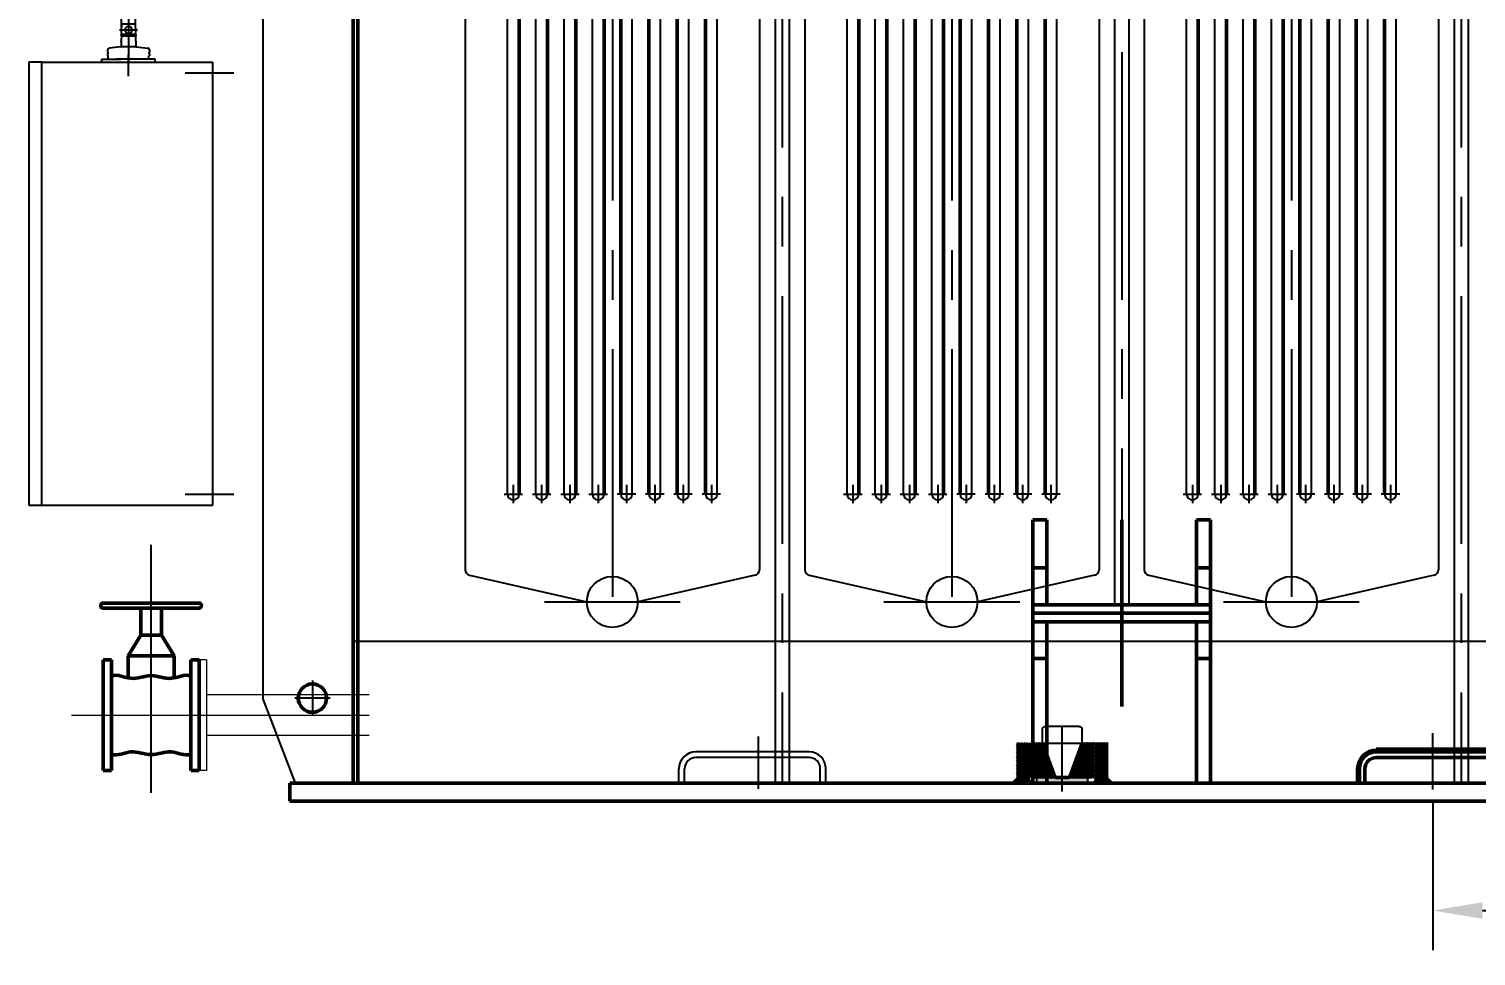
# Model space of a CAD drawing. Header units: millimetres. Extents: x -875 to 19915, y -350 to 14350.
# Drawn here: x 759 to 3316, y 7376 to 9013 of the extents above; entities that cross this region are included whole.
import ezdxf

# ---------------------------------------------------------------- set-up
doc = ezdxf.new("R2010")
doc.units = ezdxf.units.MM
doc.header["$LTSCALE"] = 350
for name, pattern in [('ACAD_ISO02W100', [15, 12, -3]), ('ACAD_ISO04W100', [30, 24, -3, 0, -3]), ('ACISOTGB', [9, 4, -1, 1, -1, 1, -1]), ('CENTER', [2, 1.25, -0.25, 0.25, -0.25]), ('DASHED', [0.75, 0.5, -0.25]), ('DASHED2', [0.375, 0.25, -0.125]), ('EB_DASHDOT', [39, 30, -3, 3, -3])]:
    doc.linetypes.add(name, pattern=pattern)
for name, color, linetype, lineweight in [('0粗实线层', 7, 'Continuous', 50), ('1虚线层', 5, 'DASHED', 25), ('2中心线层', 1, 'CENTER', 25), ('4细实线层', 2, 'Continuous', 25), ('6标注层', 3, 'Continuous', 25)]:
    doc.layers.add(name, color=color, linetype=linetype, lineweight=lineweight)
for name, color, linetype in [('1', 5, 'DASHED2'), ('2', 2, 'CENTER'), ('3中心线层', 1, 'CENTER'), ('EbLayer1', 7, 'Continuous'), ('EbLayer2', 1, 'EB_DASHDOT'), ('EbLayer4', 7, 'Continuous')]:
    doc.layers.add(name, color=color, linetype=linetype)
doc.styles.add('TH_GBDIM', font='txt.shx', dxfattribs={"width": 0.67, "bigfont": 'hztxt.shx'})
doc.dimstyles.new('TH_GBDIM', dxfattribs={"dimscale": 35, "dimtxt": 3.5, "dimasz": 2.5, "dimexe": 2, "dimexo": 0, "dimgap": 1.5, "dimtad": 0, "dimtoh": 1, "dimdec": 1, "dimdsep": 46, "dimtxsty": 'TH_GBDIM', "dimcen": 2.5, "dimclrd": 3, "dimclre": 3, "dimclrt": 6, "dimadec": 0, "dimazin": 2, "dimtfac": 0.714286, "dimtdec": 1, "dimtmove": 0, "dimatfit": 3, "dimfxl": 0, "dimtzin": 0, "dimlwd": -1, "dimlwe": -1, "dimarcsym": 0})

# ---------------------------------------------------------------- blocks, each defined once
blk = doc.blocks.new('A$C75B03CE6')
for p, q in [((100, 0), (-100, 0)), ((100, -10), (-100, -10)), ((-130, -55), (-130, -30)), ((-120, -55), (-120, -30)), ((120, -55), (120, -30)), ((130, -55), (130, -30))]:
    blk.add_line(p, q)
for centre, radius, start, end in [((-100, -30), 30, 90, 180), ((100, -30), 30, 0, 90), ((-100, -30), 20, 90, 180), ((100, -30), 20, 0, 90)]:
    blk.add_arc(centre, radius, start, end)
at = {"layer": '0粗实线层', "color": 110}
for p, q in [((-133, -55), (-130, -55)), ((130, -55), (133, -55))]:
    blk.add_line(p, q, dxfattribs=at)
blk = doc.blocks.new('A$C566346FC')
at = {"color": 1, "linetype": 'ACAD_ISO04W100'}
blk.add_line((0, 27.4), (0, -65), dxfattribs=at)
blk = doc.blocks.new('A$C23A14FE6')
at = {"layer": '0粗实线层'}
blk.add_circle((30, 150), 25, dxfattribs=at)
at = {"layer": '2中心线层'}
for p, q in [((30, 181), (30, 119)), ((61, 150), (-1, 150))]:
    blk.add_line(p, q, dxfattribs=at)
blk = doc.blocks.new('A$C5E7C4840')
for p in [(381.1, 14.5), (439.1, -2751.4)]:
    blk.add_line(p, (381.1, -2601.4))
at = {"layer": '0粗实线层', "color": 0}
blk.add_line((541.1, 184.6), (541.1, -2751.4), dxfattribs=at)
at = {"layer": '0粗实线层', "color": 6}
blk.add_line((549.1, 184.6), (549.1, -2751.4), dxfattribs=at)
at = {"layer": '0粗实线层'}
for p, q in [((429.1, -2751.4), (5319.1, -2751.4)), ((429.1, -2783.4), (429.1, -2751.4)), ((429.1, -2783.4), (5319.1, -2783.4))]:
    blk.add_line(p, q, dxfattribs=at)
blk.add_blockref('A$C23A14FE6', (439.1, -2751.5), dxfattribs=at)
blk = doc.blocks.new('A$C42DE521E')
for p, q in [((-461.4, 317.9), (-292.7, 317.9)), ((-461.4, 308.6), (-292.7, 308.6)), ((-395.2, 308.6), (-395.2, 261)), ((-358.9, 308.6), (-358.9, 261)), ((-395.2, 261), (-417.9, 224.5)), ((-395.2, 261), (-358.9, 261)), ((-358.9, 261), (-336.2, 224.5)), ((-462.1, 22.4), (-462.1, 217.4)), ((-462.1, 217.4), (-447, 217.4)), ((-447, 22.4), (-447, 217.4)), ((-417.9, 224.5), (-417.9, 185.7)), ((-417.9, 224.5), (-336.2, 224.5)), ((-336.2, 224.5), (-336.2, 185.7)), ((-307.1, 22.4), (-307.1, 217.4)), ((-307.1, 217.4), (-292, 217.4)), ((-292, 22.4), (-292, 217.4)), ((-462.1, 22.4), (-447, 22.4)), ((-307.1, 22.4), (-292, 22.4))]:
    blk.add_line(p, q)
at = {"linetype": 'ByBlock', "lineweight": 0}
for p, q in [((-279.2, 217.4), (-292, 217.4)), ((-292, 217.4), (-292, 22.5)), ((-279.2, 217.4), (-279.2, 22.4)), ((-279.2, 22.4), (-292, 22.4))]:
    blk.add_line(p, q, dxfattribs=at)
for centre, start, end in [((-461.4, 313.3), 90, 270), ((-292.7, 313.3), 270, 90)]:
    blk.add_arc(centre, 4.69, start, end)
for points, start_tangent, end_tangent in [([(-447, 189.3), (-412.8, 185), (-377, 189.7)], (0.952986, 0.303013), (0.999719, 0.023719)), ([(-307.1, 189.3), (-341.3, 185), (-377, 189.7)], (-0.952986, 0.303013), (-0.999719, 0.023719)), ([(-447, 50.6), (-412.8, 54.9), (-377, 50.2)], (0.952986, -0.303013), (0.999719, -0.023719)), ([(-307.1, 50.6), (-341.3, 54.9), (-377, 50.2)], (-0.952986, -0.303013), (-0.999719, -0.023719))]:
    blk.add_spline(points, degree=3, dxfattribs=dict(start_tangent=start_tangent, end_tangent=end_tangent))
at = {"layer": '1虚线层', "color": 5, "lineweight": 0}
for p, q in [((8, 156), (-150, 156)), ((8, 84), (-128.6, 84))]:
    blk.add_line(p, q, dxfattribs=at)
at = {"layer": '2中心线层', "color": 1, "linetype": 'ACAD_ISO02W100', "lineweight": 0}
blk.add_line((-517.8, 120), (8, 120), dxfattribs=at)
at = {"layer": '3中心线层'}
blk.add_line((-377, -17), (-377, 427.3), dxfattribs=at)
at = {"layer": '4细实线层', "color": 0, "lineweight": 0}
for p, q in [((-150, 156), (-279.2, 156)), ((-128.6, 84), (-279.2, 84))]:
    blk.add_line(p, q, dxfattribs=at)
blk = doc.blocks.new('A$C75FE2F2D')
for p, q in [((-311.5, 180), (-178.5, 180)), ((-311.5, 180), (-311.5, 158.5)), ((-178.5, 180), (-178.5, 158.5)), ((-326, 158.5), (-326, 68.5)), ((-326, 158.5), (-311.5, 158.5)), ((-311.5, 158.5), (-311.5, 47)), ((-178.5, 158.5), (-178.5, 47)), ((-178.5, 158.5), (-164, 158.5)), ((-164, 158.5), (-164, 68.5)), ((-95, 123.5), (-164, 123.5)), ((-164, 103.5), (-164, 123.5)), ((-95, 103.5), (-164, 103.5)), ((-95, 103.5), (-95, 123.5)), ((-326, 68.5), (-311.5, 68.5)), ((-178.5, 68.5), (-164, 68.5)), ((-311.5, 47), (-292.5, -6.5)), ((-311.5, 45.5), (-178.5, 45.5)), ((-178.5, 47), (-197.5, -6.5)), ((-279, -55), (-279, -6.5)), ((-211, -55), (-211, -6.5)), ((-279, -55), (-211, -55)), ((-257.5, -1644.3), (-257.5, -55)), ((-232.5, -1644.3), (-232.5, -55)), ((-257.5, -91.5), (-232.5, -91.5)), ((-398, -1707), (-421, -1707)), ((-421, -1707), (-421, -2489)), ((-421, -2489), (-398, -2489))]:
    blk.add_line(p, q)
at = {"color": 0}
blk.add_line((-292.5, -6.5), (-197.5, -6.5), dxfattribs=at)
at = {"layer": '2', "color": 1}
for p, q in [((-145, -1726), (-59.1, -1726)), ((-145, -2470), (-59.1, -2470))]:
    blk.add_line(p, q, dxfattribs=at)
at = {"layer": '2中心线层', "color": 1}
blk.add_line((-245, 185.1), (-245, -1639.4), dxfattribs=at)
at = {"layer": '2中心线层'}
blk.add_line((-364.5, 113.5), (-87.8, 113.5), dxfattribs=at)
at = {"layer": '4细实线层', "color": 0}
for p, q in [((-398, -2489), (-398, -1707)), ((-398, -1707), (-96, -1707)), ((-96, -2489), (-96, -1707)), ((-398, -2489), (-96, -2489))]:
    blk.add_line(p, q, dxfattribs=at)
at = {"layer": '6标注层', "color": 0}
for p, q in [((-295, -6.5), (0, -6.5)), ((-295, -22.5), (-295, -6.5)), ((-295, -22.5), (0, -22.5))]:
    blk.add_line(p, q, dxfattribs=at)
at = {"layer": 'EbLayer1'}
for p, q in [((-257.2, -1657.2), (-232.8, -1657.2)), ((-257.1, -1660.4), (-232.9, -1660.4)), ((-256.6, -1639.4), (-233.4, -1639.4)), ((-258.4, -1679.8), (-279.3, -1682.1)), ((-258.4, -1679.8), (-258.1, -1679.8)), ((-258.1, -1670.9), (-258.1, -1679.8)), ((-231.9, -1670.9), (-231.9, -1679.8)), ((-231.9, -1679.8), (-231.6, -1679.8)), ((-231.6, -1679.8), (-210.7, -1682.1)), ((-292.2, -1701.4), (-258.1, -1701.4)), ((-292.2, -1706.3), (-292.2, -1701.4)), ((-286, -1701.4), (-266, -1701.4)), ((-282.2, -1695.6), (-280.9, -1695.6)), ((-280.9, -1701.4), (-280.9, -1695.6)), ((-204, -1701.4), (-266, -1701.4)), ((-207.8, -1695.6), (-209.1, -1695.6)), ((-209.1, -1701.4), (-209.1, -1695.6)), ((-197.8, -1701.4), (-209, -1701.4)), ((-197.8, -1706.3), (-197.8, -1701.4))]:
    blk.add_line(p, q, dxfattribs=at)
blk.add_circle((-245, -1649.9), 6.3, dxfattribs=at)
for centre, radius, start, end in [((-257.1, -1658.8), 1.57, 270, 268.2068), ((-291.2, -1662.5), 34.1, 345.75, 3.5281), ((-214.8, -1649.9), 43.1, 165.883, 189.8658), ((-232.9, -1658.8), 1.57, 271.7462, 270), ((-275.2, -1649.9), 43, 350.1696, 14.117), ((-198.8, -1662.5), 34.1, 176.4719, 194.25), ((-280.5, -1688.9), 1.57, 178.9979, 243.6037), ((-280.5, -1692.7), 1.58, 114.4059, 179.0001), ((-281.4, -1690.8), 0.525, 294.4054, 63.5941), ((-208.6, -1690.8), 0.525, 116.4059, 245.5946), ((-209.5, -1688.9), 1.57, 296.3963, 1.0021), ((-209.5, -1692.7), 1.58, 0.9999, 65.5941)]:
    blk.add_arc(centre, radius, start, end, dxfattribs=at)
at = {"layer": 'EbLayer2', "linetype": 'EB_DASHDOT'}
for p, q in [((-245, -1636.2), (-245, -1688.7)), ((-260.8, -1649.9), (-229.2, -1649.9)), ((-245, -1674), (-245, -1707)), ((-245, -1680), (-245, -1705.5)), ((-245, -1682.7), (-245, -1705.4)), ((-245, -1692.2), (-245, -1696.9)), ((-245, -1731.8), (-245, -1694))]:
    blk.add_line(p, q, dxfattribs=at)
at = {"layer": 'EbLayer4'}
for p, q in [((-282, -1685), (-282.1, -1688.9)), ((-231.9, -1679.8), (-258.1, -1679.8)), ((-208, -1685), (-207.9, -1688.9)), ((-282.1, -1692.7), (-282.2, -1695.6)), ((-207.9, -1692.7), (-207.8, -1695.6))]:
    blk.add_line(p, q, dxfattribs=at)
for centre, start, end in [((-279, -1685.1), 96.2825, 179), ((-211, -1685.1), 1, 83.7175)]:
    blk.add_arc(centre, 3, start, end, dxfattribs=at)
blk = doc.blocks.new('A$C120C250A')
at = {"layer": '0粗实线层'}
h = blk.add_hatch(dxfattribs=at)
h.set_pattern_fill('ANSI31', color=2, style=0)
h.set_pattern_definition([(45, (-145071.1462, 202205.0792), (-2.24506403, 2.24506403), [])])
h.paths.add_polyline_path([(-79.5, -100), (-58.5, -100), (-58.5, -30), (-79.5, -30)])
h = blk.add_hatch(dxfattribs=at)
h.set_pattern_fill('ANSI37', color=2, style=0)
h.set_pattern_definition([(45, (-145071.1462, 202205.0792), (-2.24506403, 2.24506403), []), (135, (-145071.1462, 202205.0792), (-2.24506403, -2.24506403), [])])
h.paths.add_polyline_path([(-36.4, -30), (-55, -30), (-55, -90), (-14.5, -90)])
h = blk.add_hatch(dxfattribs=at)
h.set_pattern_fill('ANSI37', color=2, style=0)
h.set_pattern_definition([(135, (145071.1462, 202205.0792), (2.24506403, 2.24506403), []), (45, (145071.1462, 202205.0792), (2.24506403, -2.24506403), [])])
h.paths.add_polyline_path([(36.4, -30), (55, -30), (55, -90), (14.5, -90)])
h = blk.add_hatch(dxfattribs=at)
h.set_pattern_fill('ANSI31', color=2, style=0)
h.set_pattern_definition([(135, (145071.1462, 202205.0792), (2.24506403, 2.24506403), [])])
h.paths.add_polyline_path([(79.5, -100), (58.5, -100), (58.5, -30), (79.5, -30)])
at = {"layer": '0粗实线层', "linetype": 'ByBlock'}
h = blk.add_hatch(color=256, dxfattribs=at)
h.paths.add_polyline_path([(0, -90), (-45, -90), (-45, -100), (0, -100)])
h.paths.add_polyline_path([(45, -90), (0, -90), (0, -100), (45, -100)])
at = {"layer": '2'}
h = blk.add_hatch(dxfattribs=at)
h.set_pattern_fill('_USER', color=4, scale=0.5, angle=135, style=0, pattern_type=0)
h.set_pattern_definition([(45, (-19500.20605, 82508.59193), (0.3535533906, -0.3535533906), [])])
h.paths.add_polyline_path([(-79.5, -90), (-79.5, -100), (-82.5, -100), (-89.5, -100)])
h.paths.add_polyline_path([(-57.8, -95), (-54, -100), (-57.8, -100)])
h = blk.add_hatch(dxfattribs=at)
h.set_pattern_fill('_USER', color=4, scale=0.5, angle=135, style=0, pattern_type=0)
h.set_pattern_definition([(135, (19499.90605, 82508.59193), (-0.3535533906, -0.3535533906), [])])
h.paths.add_polyline_path([(79.2, -90), (79.2, -100), (82.2, -100), (89.2, -100)])
h.paths.add_polyline_path([(57.5, -95), (53.7, -100), (57.5, -100)])
at = {"color": 1, "linetype": 'ACISOTGB'}
blk.add_line((0, -114.9), (0, 0), dxfattribs=at)
at = {"layer": '0粗实线层', "color": 4, "linetype": 'CENTER'}
for p, q in [((-35, -30), (-13.9, -88)), ((35, -30), (13.9, -88)), ((-11.1, -90), (11.1, -90))]:
    blk.add_line(p, q, dxfattribs=at)
for centre, start, end in [((-11.1, -87), 200, 270), ((11.1, -87), 270, 340)]:
    blk.add_arc(centre, 3, start, end, dxfattribs=at)
at = {"layer": '1', "color": 4}
for p, q in [((-30, 0), (-11, 0)), ((-11, 0), (30, 0)), ((-35, -30), (-35, -5)), ((35, -30), (35, -5)), ((-79.5, -30), (-79.5, -100)), ((-79.5, -30), (-55, -30)), ((-58.5, -30), (-58.5, -100)), ((-55, -30), (-36.4, -30)), ((-55, -90), (-55, -30)), ((-14.5, -90), (-36.4, -30)), ((-35, -30), (35, -30)), ((14.5, -90), (36.4, -30)), ((37, -30), (55, -30)), ((55, -90), (55, -30)), ((79.5, -30), (55, -30)), ((58.5, -30), (58.5, -100)), ((79.5, -30), (79.5, -100)), ((-89.5, -100), (-79.5, -90)), ((-79.5, -100), (79.5, -100)), ((55, -90), (-58.5, -90)), ((-58.5, -95), (-54, -100)), ((-45, -100), (-45, -90)), ((45, -90), (-45, -90)), ((45, -100), (45, -90)), ((58.5, -95), (53.7, -100)), ((89.5, -100), (79.5, -95))]:
    blk.add_line(p, q, dxfattribs=at)
for centre, start, end in [((-30, -5), 90, 180), ((30, -5), 0, 90)]:
    blk.add_arc(centre, 5, start, end, dxfattribs=at)
blk = doc.blocks.new('A$C3FA9455C')
at = {"color": 5}
for p, q in [((-157, 165), (-132, 165)), ((-157, -300), (-157, 165)), ((-132, 165), (-132, 15)), ((132, 165), (157, 165)), ((132, 15), (132, 165)), ((157, 165), (157, -300)), ((-157, 80), (-132, 80)), ((132, 80), (157, 80)), ((-157, 15), (157, 15)), ((-157, -15), (157, -15)), ((-132, -15), (-132, -300)), ((132, -300), (132, -15)), ((-157, -80), (-132, -80)), ((132, -80), (157, -80))]:
    blk.add_line(p, q, dxfattribs=at)
at = {"color": 1, "linetype": 'CENTER'}
for p, q in [((0, -165), (0, 165)), ((-157, 0), (157, 0))]:
    blk.add_line(p, q, dxfattribs=at)
blk = doc.blocks.new('A$C56D739F4')
at = {"layer": '0粗实线层', "linetype": 'ByBlock'}
blk.add_blockref('A$C3FA9455C', (157, 300), dxfattribs=at)
blk = doc.blocks.new('*D79')
at = {"layer": '6标注层', "color": 3}
for p, q in [((3239.6, 7647.5), (3239.6, 7386.2)), ((4259.7, 7602.5), (4259.7, 7386.2)), ((3327.1, 7456.2), (3602.7, 7456.2)), ((4172.2, 7456.2), (3896.6, 7456.2))]:
    blk.add_line(p, q, dxfattribs=at)
for points in [[(3327.1, 7470.8), (3327.1, 7441.6), (3239.6, 7456.2)], [(4172.2, 7470.8), (4172.2, 7441.6), (4259.7, 7456.2)]]:
    blk.add_solid(points, dxfattribs=at)
at = {"layer": 'Defpoints', "color": 0}
for p in [(3239.6, 7647.5), (4259.7, 7602.5), (3239.6, 7456.2)]:
    blk.add_point(p, dxfattribs=at)
at = {"layer": '6标注层', "color": 6, "insert": (3749.6, 7456.2), "char_height": 122.5, "attachment_point": 5, "style": 'TH_GBDIM'}
blk.add_mtext('1020', dxfattribs=at)
blk = doc.blocks.new('A$C27EC6F5D')
for p, q in [((233, 66.2), (33, 66.2)), ((233, 56.2), (33, 56.2)), ((3, 11.2), (3, 36.2)), ((13, 11.2), (13, 36.2)), ((253, 11.2), (253, 36.2)), ((263, 11.2), (263, 36.2))]:
    blk.add_line(p, q)
for centre, radius, start, end in [((33, 36.2), 30, 90, 180), ((33, 36.2), 20, 90, 180), ((233, 36.2), 30, 0, 90), ((233, 36.2), 20, 0, 90)]:
    blk.add_arc(centre, radius, start, end)
at = {"layer": '0粗实线层', "color": 110}
for p, q in [((33, 69.2), (33, 71.2)), ((33, 69.2), (233, 69.2)), ((233, 69.2), (233, 71.2)), ((0, 11.2), (0, 36.2)), ((266, 11.2), (266, 36.2)), ((0, 11.2), (3, 11.2)), ((263, 11.2), (266, 11.2))]:
    blk.add_line(p, q, dxfattribs=at)
at = {"layer": '0粗实线层'}
blk.add_line((33, 71.2), (233, 71.2), dxfattribs=at)
at = {"layer": '0粗实线层', "color": 110}
for centre, start, end in [((33, 36.2), 90, 180), ((233, 36.2), 0, 90)]:
    blk.add_arc(centre, 33, start, end, dxfattribs=at)
at = {"layer": '2中心线层'}
blk.add_line((133, 0), (133, 99.1), dxfattribs=at)
blk = doc.blocks.new('A$C19BE38E9')
for p, q in [((-12.5, 34), (-12.5, -2926)), ((12.5, 34), (12.5, -2926))]:
    blk.add_line(p, q)
at = {"layer": '2中心线层'}
blk.add_line((0, 34), (0, -2926), dxfattribs=at)
blk = doc.blocks.new('1')
for p, q in [((5399.2, 9227.8), (5608, 9314.6)), ((5906.9, 9227.8), (5698, 9314.6)), ((5393, 9218.5), (5393, 6871.5)), ((5913, 9218.5), (5913, 6871.5)), ((5467.7, 7005), (5467.7, 9085.1)), ((5517.7, 7005), (5517.7, 9085.1)), ((5567.7, 7005), (5567.7, 9085.1)), ((5617.7, 7005), (5617.7, 9085.1)), ((5688.3, 7005), (5688.3, 9085.1)), ((5738.3, 7005), (5738.3, 9085.1)), ((5788.3, 7005), (5788.3, 9085.1)), ((5838.3, 7005), (5838.3, 9085.1)), ((5400.8, 6861.8), (5608, 6814.6)), ((5905.3, 6861.8), (5698, 6814.6))]:
    blk.add_line(p, q)
for centre in [(5653, 9314.6), (5653, 6814.6)]:
    blk.add_circle(centre, 45)
at = {"linetype": 'ByBlock', "lineweight": 0}
blk.add_circle((5653, 6814.6), 45, dxfattribs=at)
blk.add_circle((5653, 6814.6), 45, dxfattribs=at)
at = {"lineweight": 0}
blk.add_circle((5653, 6814.6), 45, dxfattribs=at)
for centre, radius, start, end in [((5403, 9218.5), 10, 112.5804, 180), ((5903, 9218.5), 10, 0, 67.4196), ((5478, 9085.1), 10.3, 0, 180), ((5528, 9085.1), 10.3, 0, 180), ((5578, 9085.1), 10.3, 0, 180), ((5628, 9085.1), 10.3, 0, 180), ((5678, 9085.1), 10.3, 0, 180), ((5728, 9085.1), 10.3, 0, 180), ((5778, 9085.1), 10.3, 0, 180), ((5828, 9085.1), 10.3, 0, 180), ((5478, 7005), 10.3, 180, 0), ((5528, 7005), 10.3, 180, 0), ((5578, 7005), 10.3, 180, 0), ((5628, 7005), 10.3, 180, 0), ((5678, 7005), 10.3, 180, 0), ((5728, 7005), 10.3, 180, 0), ((5778, 7005), 10.3, 180, 0), ((5828, 7005), 10.3, 180, 0), ((5403, 6871.5), 10, 180, 257.1808), ((5903, 6871.5), 10, 282.8192, 0)]:
    blk.add_arc(centre, radius, start, end)
at = {"layer": '0粗实线层'}
for p, q in [((5488.3, 9085.1), (5488.3, 7005)), ((5538.3, 9085.1), (5538.3, 7005)), ((5588.3, 9085.1), (5588.3, 7005)), ((5638.3, 9085.1), (5638.3, 7005)), ((5667.7, 9085.1), (5667.7, 7005)), ((5717.7, 9085.1), (5717.7, 7005)), ((5767.7, 9085.1), (5767.7, 7005)), ((5817.7, 9085.1), (5817.7, 7005))]:
    blk.add_line(p, q, dxfattribs=at)
at = {"layer": '2中心线层'}
for p, q in [((5653, 9360.8), (5653, 6740.3)), ((5753, 9314.6), (5553, 9314.6)), ((5461.7, 9085.1), (5494.3, 9085.1)), ((5478, 9101.4), (5478, 9068.7)), ((5511.7, 9085.1), (5544.3, 9085.1)), ((5528, 9101.4), (5528, 9068.7)), ((5561.7, 9085.1), (5594.3, 9085.1)), ((5578, 9101.4), (5578, 9068.7)), ((5611.7, 9085.1), (5644.3, 9085.1)), ((5628, 9101.4), (5628, 9068.7)), ((5694.3, 9085.1), (5661.7, 9085.1)), ((5678, 9101.4), (5678, 9068.7)), ((5744.3, 9085.1), (5711.7, 9085.1)), ((5728, 9101.4), (5728, 9068.7)), ((5794.3, 9085.1), (5761.7, 9085.1)), ((5778, 9101.4), (5778, 9068.7)), ((5844.3, 9085.1), (5811.7, 9085.1)), ((5828, 9101.4), (5828, 9068.7)), ((5478, 7021.3), (5478, 6988.7)), ((5528, 7021.3), (5528, 6988.7)), ((5578, 7021.3), (5578, 6988.7)), ((5628, 7021.3), (5628, 6988.7)), ((5678, 7021.3), (5678, 6988.7)), ((5728, 7021.3), (5728, 6988.7)), ((5778, 7021.3), (5778, 6988.7)), ((5828, 7021.3), (5828, 6988.7)), ((5461.7, 7005), (5494.3, 7005)), ((5511.7, 7005), (5544.3, 7005)), ((5561.7, 7005), (5594.3, 7005)), ((5611.7, 7005), (5644.3, 7005)), ((5694.3, 7005), (5661.7, 7005)), ((5744.3, 7005), (5711.7, 7005)), ((5794.3, 7005), (5761.7, 7005)), ((5844.3, 7005), (5811.7, 7005)), ((5533, 6814.6), (5773, 6814.6)), ((5542.1, 6814.6), (5758, 6814.6))]:
    blk.add_line(p, q, dxfattribs=at)
at = {"layer": '3中心线层', "color": 1, "lineweight": 0}
blk.add_line((5533, 6814.6), (5773, 6814.6), dxfattribs=at)
blk.add_line((5533, 6814.6), (5773, 6814.6), dxfattribs=at)
blk.add_line((5533, 6814.6), (5773, 6814.6), dxfattribs=at)

msp = doc.modelspace()

# ---------------------------------------------------------------- linework, layer by layer
for p, q in [((2677.16, 10022.32), (2677.16, 7996.31)), ((2702.16, 10022.32), (2702.16, 7996.31))]:
    msp.add_line(p, q)
at = {"color": 6}
msp.add_line((6449.66, 7931.32), (1329.66, 7931.32), dxfattribs=at)
at = {"layer": '2中心线层'}
msp.add_line((2689.66, 10372.32), (2689.66, 7996.31), dxfattribs=at)

# ---------------------------------------------------------------- block references
for name, p in [('A$C75FE2F2D', (1179.66, 10661.31)), ('A$C5E7C4840', (790.59, 10432.75)), ('A$C19BE38E9', (2089.66, 10607.31)), ('A$C19BE38E9', (3289.66, 10607.31)), ('A$C56D739F4', (2532.66, 7681.31)), ('A$C566346FC', (2047.16, 7736.31)), ('A$C75B03CE6', (2037.16, 7736.31))]:
    msp.add_blockref(name, p)
at = {"xscale": -1}
for name, p in [('A$C5E7C4840', (6988.74, 10432.75)), ('A$C120C250A', (2584.66, 7781.31))]:
    msp.add_blockref(name, p, dxfattribs=at)
at = {"layer": '0粗实线层'}
for name, p in [('A$C42DE521E', (1351.66, 7681.31)), ('A$C27EC6F5D', (3106.66, 7670.15))]:
    msp.add_blockref(name, p, dxfattribs=at)
at = {"layer": '4细实线层'}
for p in [(-3863.37, 1186.63), (-3263.37, 1186.63), (-2663.37, 1186.63)]:
    msp.add_blockref('1', p, dxfattribs=at)

# ---------------------------------------------------------------- dimensions: what is measured, and where the dimension line sits
at = {"layer": '6标注层'}
dim = msp.add_linear_dim(base=(3239.63, 7456.2), p1=(4259.66, 7602.55), p2=(3239.63, 7647.55), dimstyle='TH_GBDIM', override={"dimtad": 0}, dxfattribs=at)
dim.commit()
dim.dimension.update_dxf_attribs({"geometry": '*D79', "text_midpoint": (3749.65, 7456.2)})

doc.saveas('drawing.dxf')
